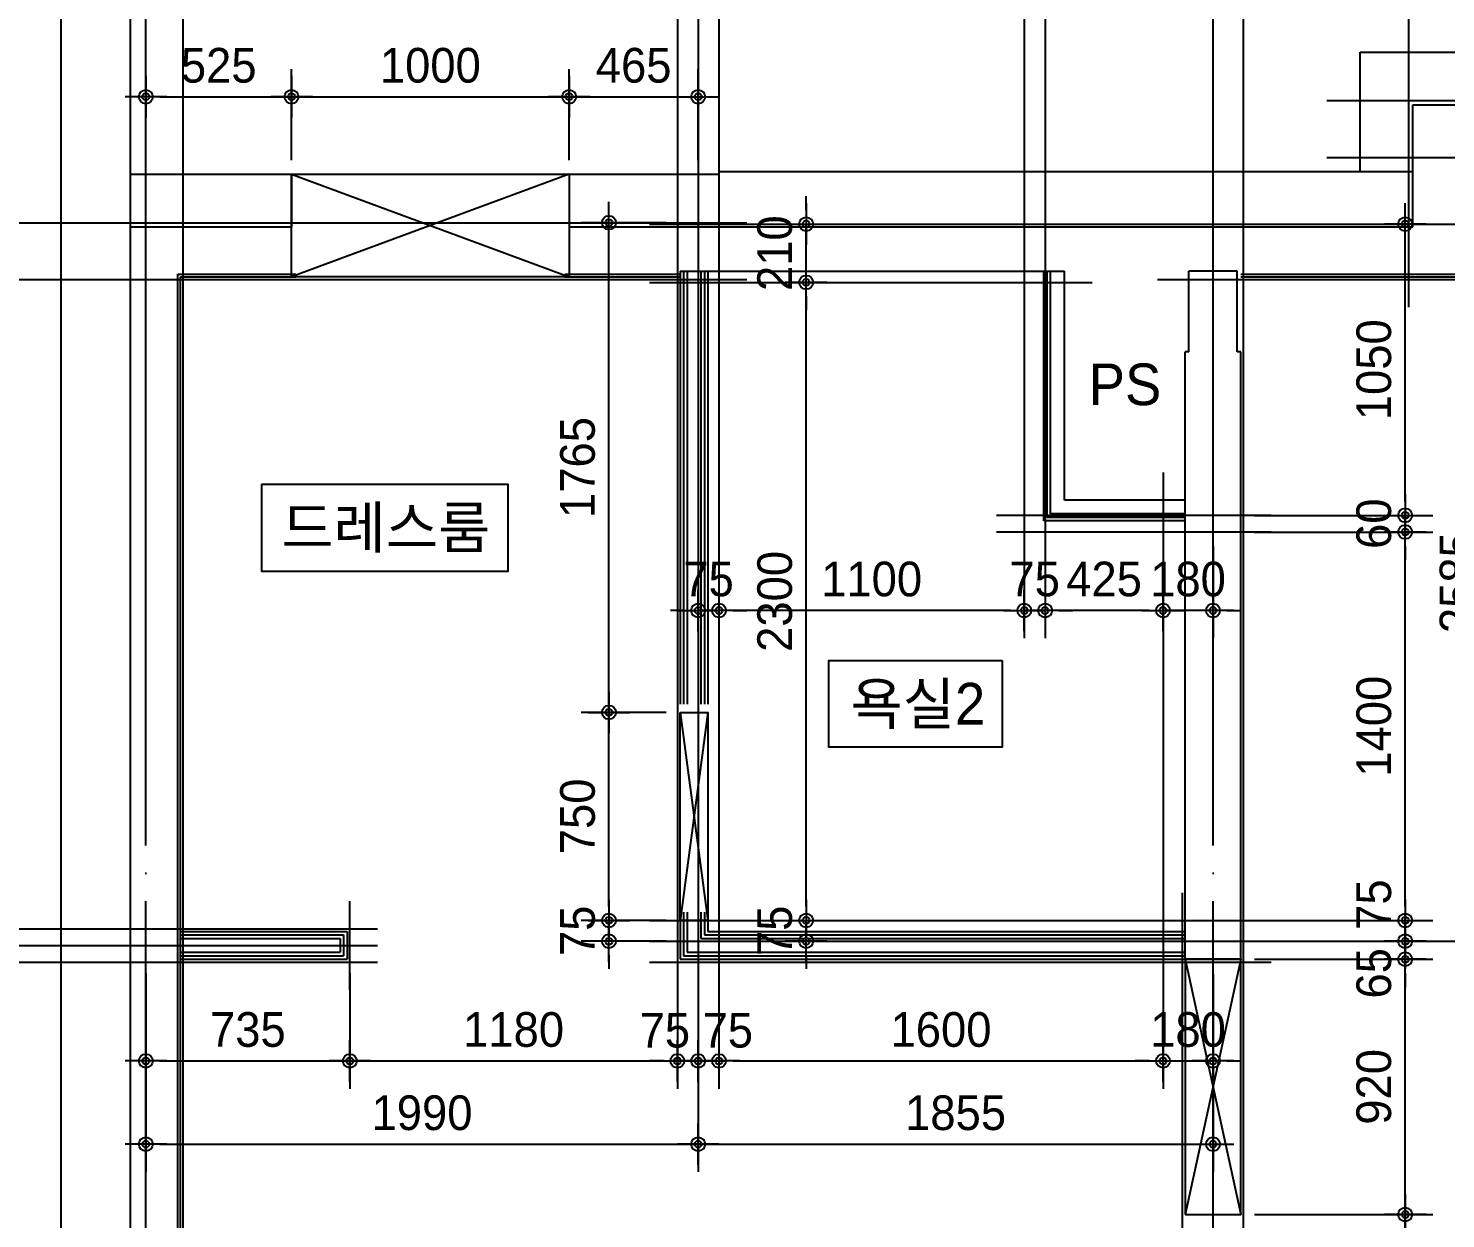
# Model space of a CAD drawing. Header units: millimetres. Extents: x 0 to 92204, y -190080 to 23760.
# Drawn here: x 4110 to 9217, y -176458 to -172168 of the extents above; entities that cross this region are included whole.
import ezdxf
from ezdxf.enums import TextEntityAlignment as Align

# ---------------------------------------------------------------- set-up
doc = ezdxf.new("R2010")
doc.units = ezdxf.units.MM
doc.header["$LTSCALE"] = 100
doc.linetypes.add('AUDIT_D_220706163347-0', pattern=[0])
doc.linetypes.add('CEN', pattern=[62, 60, -1, 0, -1])
doc.layers.get('defpoints').update_dxf_attribs({"color": 139})
for name, color, linetype in [('AA-XXXX-DIMS', 7, 'Continuous'), ('CEN_CON', 1, 'CEN'), ('CEN_WALL', 12, 'CEN'), ('CONC', 2, 'Continuous'), ('DIM', 7, 'AUDIT_D_220706163347-0'), ('MC', 135, 'Continuous'), ('ROM', 7, 'AUDIT_D_220706163347-0'), ('WAL', 3, 'Continuous'), ('WAL_DRY', 7, 'Continuous'), ('실명', 3, 'AUDIT_D_220706163347-0'), ('실명박스', 7, 'AUDIT_D_220706163347-0'), ('창호-open', 4, 'Continuous')]:
    doc.layers.add(name, color=color, linetype=linetype)
doc.styles.add('HAUD01', font='Dotum.ttf')
doc.styles.add('돋움', font='Dotum.ttf')
doc.dimstyles.new('내부100', dxfattribs={"dimscale": 50, "dimtxt": 2.5, "dimasz": 1, "dimexe": 2, "dimexo": 1, "dimgap": 1, "dimtad": 1, "dimdec": 0, "dimzin": 0, "dimdsep": 46, "dimtxsty": '돋움', "dimblk1": 'DIMDOT', "dimblk2": 'DIMDOT', "dimsah": 1, "dimcen": 0.09, "dimdle": 2, "dimclrd": 7, "dimclre": 7, "dimclrt": 3, "dimadec": 0, "dimazin": 0, "dimtfac": 1, "dimtdec": 0, "dimtix": 1, "dimtmove": 2, "dimatfit": 3, "dimldrblk": 'DIMDOT', "dimfxl": 1, "dimtolj": 1, "dimtzin": 0, "dimarcsym": 0})

# ---------------------------------------------------------------- blocks, each defined once
blk = doc.blocks.new('U-131B(기본)', base_point=(-85340.5, -187585.7))
at = {"layer": 'CEN_CON'}
for p, q in [((-85340.5, -187885.7), (-85340.5, -176950.7)), ((-81495.5, -187885.7), (-81495.5, -176950.7)), ((-83525.5, -179445.7), (-80485.5, -179445.7))]:
    blk.add_line(p, q, dxfattribs=at)
at = {"layer": 'CEN_WALL'}
for p, q in [((-83350.5, -176950.7), (-83350.5, -182205.7)), ((-82100.5, -176950.7), (-82100.5, -180655.7)), ((-80790.5, -179745.7), (-80790.5, -176950.7)), ((-81085.5, -179000.7), (-76685.5, -179000.7)), ((-85945.5, -179440.7), (-83175.5, -179440.7)), ((-81285.5, -180495.7), (-82275.5, -180495.7)), ((-85945.5, -182045.7), (-84505.5, -182045.7)), ((-83525.5, -182030.7), (-81285.5, -182030.7))]:
    blk.add_line(p, q, dxfattribs=at)
at = {"layer": 'CONC'}
for p, q in [((-85645.5, -187585.7), (-85645.5, -177840.7)), ((-85395.5, -185895.7), (-85395.5, -178040.7)), ((-83275.5, -179255.7), (-80775.5, -179255.7)), ((-83275.5, -179255.7), (-83275.5, -179455.7)), ((-80775.5, -179455.7), (-80775.5, -179255.7)), ((-83275.5, -179455.7), (-80775.5, -179455.7)), ((-81582.5, -179905.7), (-81582.5, -179615.7)), ((-81408.5, -179615.7), (-81582.5, -179615.7)), ((-81408.5, -179905.7), (-81408.5, -179615.7)), ((-81595.5, -182095.7), (-81595.5, -179905.7)), ((-81582.5, -179905.7), (-81595.5, -179905.7)), ((-81395.5, -179905.7), (-81408.5, -179905.7)), ((-81395.5, -182095.7), (-81395.5, -179905.7)), ((-81595.5, -182095.7), (-81395.5, -182095.7))]:
    blk.add_line(p, q, dxfattribs=at)
at = {"layer": 'MC'}
for p, q in [((-85205.5, -187885.7), (-85205.5, -176950.7)), ((-83425.5, -176950.7), (-83425.5, -182205.7)), ((-83275.5, -176950.7), (-83275.5, -182205.7)), ((-82175.5, -176950.7), (-82175.5, -180655.7)), ((-81385.5, -187885.7), (-81385.5, -176950.7)), ((-81085.5, -179205.7), (-76685.5, -179205.7)), ((-85945.5, -179645.7), (-83175.5, -179645.7)), ((-81695.5, -179645.7), (-80485.5, -179645.7)), ((-83525.5, -179655.7), (-81930.5, -179655.7)), ((-81675.5, -180340.7), (-81675.5, -182205.7)), ((-81285.5, -180555.7), (-82275.5, -180555.7)), ((-84605.5, -182205.7), (-84605.5, -181885.7)), ((-81605.5, -187885.7), (-81605.5, -181855.7)), ((-85945.5, -181985.7), (-84505.5, -181985.7)), ((-83525.5, -181955.7), (-81285.5, -181955.7)), ((-85945.5, -182105.7), (-84505.5, -182105.7)), ((-83525.5, -182105.7), (-81285.5, -182105.7))]:
    blk.add_line(p, q, dxfattribs=at)
at = {"layer": 'WAL'}
for p, q in [((-80965.5, -178825.7), (-79385.5, -178825.7)), ((-80965.5, -179255.7), (-80965.5, -178825.7)), ((-80775.5, -179015.7), (-79385.5, -179015.7)), ((-80775.5, -179455.7), (-80775.5, -179015.7)), ((-85395.5, -179265.7), (-84815.5, -179265.7)), ((-84815.5, -179265.7), (-84815.5, -179455.7)), ((-83815.5, -179265.7), (-83275.5, -179265.7)), ((-83815.5, -179265.7), (-83815.5, -179455.7)), ((-85395.5, -179455.7), (-84815.5, -179455.7)), ((-83815.5, -179455.7), (-83275.5, -179455.7))]:
    blk.add_line(p, q, dxfattribs=at)
at = {"layer": 'WAL_DRY'}
for p, q in [((-85225.5, -185725.7), (-85225.5, -179625.7)), ((-85225.5, -179625.7), (-84800.5, -179625.7)), ((-85215.5, -185715.7), (-85215.5, -179635.7)), ((-85215.5, -179635.7), (-84800.5, -179635.7)), ((-83830.5, -179625.7), (-83415.5, -179625.7)), ((-83830.5, -179635.7), (-83415.5, -179635.7)), ((-83415.5, -179615.7), (-83415.5, -181175.7)), ((-83415.5, -179615.7), (-82105.5, -179615.7)), ((-83403, -179615.7), (-83403, -181175.7)), ((-83390.5, -179615.7), (-83390.5, -181175.7)), ((-83340.5, -179615.7), (-83340.5, -181175.7)), ((-83328, -179615.7), (-83328, -181175.7)), ((-83315.5, -179615.7), (-83315.5, -181175.7)), ((-82105.5, -180515.7), (-82105.5, -179615.7)), ((-82105.5, -179615.7), (-82030.5, -179615.7)), ((-82093, -180503.2), (-82093, -179615.7)), ((-82080.5, -180490.7), (-82080.5, -179615.7)), ((-82030.5, -180440.7), (-82030.5, -179615.7)), ((-81395.5, -179625.7), (-80605.5, -179625.7)), ((-81395.5, -179635.7), (-80595.5, -179635.7)), ((-81595.5, -180440.7), (-82030.5, -180440.7)), ((-81595.5, -180515.7), (-82105.5, -180515.7)), ((-81595.5, -180503.2), (-82093, -180503.2)), ((-81595.5, -180490.7), (-82080.5, -180490.7)), ((-83415.5, -181925.7), (-83415.5, -182095.7)), ((-83403, -181925.7), (-83403, -182083.2)), ((-83390.5, -181925.7), (-83390.5, -182070.7)), ((-83340.5, -181925.7), (-83340.5, -182020.7)), ((-83328, -181925.7), (-83328, -182008.2)), ((-83315.5, -181925.7), (-83315.5, -181995.7)), ((-85215.5, -181995.7), (-84615.5, -181995.7)), ((-84615.5, -181995.7), (-84615.5, -182095.7)), ((-83315.5, -181995.7), (-81595.5, -181995.7)), ((-85215.5, -182008.2), (-84628, -182008.2)), ((-85215.5, -182020.7), (-84640.5, -182020.7)), ((-84640.5, -182020.7), (-84640.5, -182070.7)), ((-84628, -182008.2), (-84628, -182083.2)), ((-83340.5, -182020.7), (-81595.5, -182020.7)), ((-83328, -182008.2), (-81595.5, -182008.2)), ((-85215.5, -182070.7), (-84640.5, -182070.7)), ((-85215.5, -182083.2), (-84628, -182083.2)), ((-85215.5, -182095.7), (-84615.5, -182095.7)), ((-83415.5, -182095.7), (-81595.5, -182095.7)), ((-83403, -182083.2), (-81595.5, -182083.2)), ((-83390.5, -182070.7), (-81595.5, -182070.7))]:
    blk.add_line(p, q, dxfattribs=at)
blk = doc.blocks.new('DIMDOT')
at = {"layer": 'AA-XXXX-DIMS'}
for p, q in [((0, -1.5), (0, 1.5)), ((-1.5, 0), (1.5, 0))]:
    blk.add_line(p, q, dxfattribs=at)
for radius in [0.5, 0.25]:
    blk.add_circle((0, 0), radius, dxfattribs=at)
blk = doc.blocks.new('*D1408')
at = {"layer": 'defpoints', "color": 0, "transparency": 16777216}
for p in [(8478.8, -176443.2), (9071.4, -176443.2), (8478.8, -179513.2)]:
    blk.add_point(p, dxfattribs=at)
at = {"layer": 'DIM', "color": 7, "lineweight": -2, "transparency": 16777216}
for p, q in [((8528.8, -176443.2), (9171.4, -176443.2)), ((9071.4, -179463.2), (9071.4, -176493.2)), ((8528.8, -179513.2), (9171.4, -179513.2))]:
    blk.add_line(p, q, dxfattribs=at)
at = {"layer": 'DIM', "color": 7, "lineweight": -2, "transparency": 16777216, "xscale": 50, "yscale": 50, "zscale": 50}
for p, rotation in [((9071.4, -176443.2), 90), ((9071.4, -179513.2), 270)]:
    blk.add_blockref('DIMDOT', p, dxfattribs=dict(at, rotation=rotation))
at = {"layer": 'DIM', "color": 3, "transparency": 16777216, "insert": (8958.8, -177978.2), "char_height": 125, "attachment_point": 5, "rotation": 90, "style": '돋움'}
blk.add_mtext('\\A1;3070', dxfattribs=at)
blk = doc.blocks.new('*D1409')
at = {"layer": 'defpoints', "color": 0, "transparency": 16777216}
for p in [(8478.8, -175523.2), (9071.4, -175523.2), (8478.8, -176443.2)]:
    blk.add_point(p, dxfattribs=at)
at = {"layer": 'DIM', "color": 7, "lineweight": -2, "transparency": 16777216}
for p, q in [((8528.8, -175523.2), (9171.4, -175523.2)), ((9071.4, -176393.2), (9071.4, -175573.2)), ((8528.8, -176443.2), (9171.4, -176443.2))]:
    blk.add_line(p, q, dxfattribs=at)
at = {"layer": 'DIM', "color": 7, "lineweight": -2, "transparency": 16777216, "xscale": 50, "yscale": 50, "zscale": 50}
for p, rotation in [((9071.4, -175523.2), 90), ((9071.4, -176443.2), 270)]:
    blk.add_blockref('DIMDOT', p, dxfattribs=dict(at, rotation=rotation))
at = {"layer": 'DIM', "color": 3, "transparency": 16777216, "insert": (8958.8, -175983.2), "char_height": 125, "attachment_point": 5, "rotation": 90, "style": '돋움'}
blk.add_mtext('\\A1;920', dxfattribs=at)
blk = doc.blocks.new('*D1410')
at = {"layer": 'defpoints', "color": 0, "transparency": 16777216}
for p in [(8478.8, -175458.2), (9071.4, -175458.2), (8478.8, -175523.2)]:
    blk.add_point(p, dxfattribs=at)
at = {"layer": 'DIM', "color": 7, "lineweight": -2, "transparency": 16777216}
for p, q in [((9071.4, -175408.2), (9071.4, -175358.2)), ((8528.8, -175458.2), (9171.4, -175458.2)), ((9071.4, -175523.2), (9071.4, -175458.2)), ((8528.8, -175523.2), (9171.4, -175523.2)), ((9071.4, -175573.2), (9071.4, -175623.2))]:
    blk.add_line(p, q, dxfattribs=at)
at = {"layer": 'DIM', "color": 7, "lineweight": -2, "transparency": 16777216, "xscale": 50, "yscale": 50, "zscale": 50}
for p, rotation in [((9071.4, -175458.2), 270), ((9071.4, -175523.2), 90)]:
    blk.add_blockref('DIMDOT', p, dxfattribs=dict(at, rotation=rotation))
at = {"layer": 'DIM', "color": 3, "transparency": 16777216, "insert": (8958.8, -175573.8), "char_height": 125, "attachment_point": 5, "rotation": 90, "style": '돋움'}
blk.add_mtext('\\A1;65', dxfattribs=at)
blk = doc.blocks.new('*D1411')
at = {"layer": 'defpoints', "color": 0, "transparency": 16777216}
for p in [(8478.8, -175383.2), (9071.4, -175383.2), (8478.8, -175458.2)]:
    blk.add_point(p, dxfattribs=at)
at = {"layer": 'DIM', "color": 7, "lineweight": -2, "transparency": 16777216}
for p, q in [((9071.4, -175333.2), (9071.4, -175283.2)), ((8528.8, -175383.2), (9171.4, -175383.2)), ((9071.4, -175458.2), (9071.4, -175383.2)), ((8528.8, -175458.2), (9171.4, -175458.2)), ((9071.4, -175508.2), (9071.4, -175558.2))]:
    blk.add_line(p, q, dxfattribs=at)
at = {"layer": 'DIM', "color": 7, "lineweight": -2, "transparency": 16777216, "xscale": 50, "yscale": 50, "zscale": 50}
for p, rotation in [((9071.4, -175383.2), 270), ((9071.4, -175458.2), 90)]:
    blk.add_blockref('DIMDOT', p, dxfattribs=dict(at, rotation=rotation))
at = {"layer": 'DIM', "color": 3, "transparency": 16777216, "insert": (8958.8, -175326.2), "char_height": 125, "attachment_point": 5, "rotation": 90, "style": '돋움'}
blk.add_mtext('\\A1;75', dxfattribs=at)
blk = doc.blocks.new('*D1412')
at = {"layer": 'defpoints', "color": 0, "transparency": 16777216}
for p in [(8478.8, -173983.2), (9071.4, -173983.2), (8478.8, -175383.2)]:
    blk.add_point(p, dxfattribs=at)
at = {"layer": 'DIM', "color": 7, "lineweight": -2, "transparency": 16777216}
for p, q in [((8528.8, -173983.2), (9171.4, -173983.2)), ((9071.4, -175333.2), (9071.4, -174033.2)), ((8528.8, -175383.2), (9171.4, -175383.2))]:
    blk.add_line(p, q, dxfattribs=at)
at = {"layer": 'DIM', "color": 7, "lineweight": -2, "transparency": 16777216, "xscale": 50, "yscale": 50, "zscale": 50}
for p, rotation in [((9071.4, -173983.2), 90), ((9071.4, -175383.2), 270)]:
    blk.add_blockref('DIMDOT', p, dxfattribs=dict(at, rotation=rotation))
at = {"layer": 'DIM', "color": 3, "transparency": 16777216, "insert": (8958.8, -174683.2), "char_height": 125, "attachment_point": 5, "rotation": 90, "style": '돋움'}
blk.add_mtext('\\A1;1400', dxfattribs=at)
blk = doc.blocks.new('*D1413')
at = {"layer": 'defpoints', "color": 0, "transparency": 16777216}
for p in [(8478.8, -173923.2), (9071.4, -173923.2), (8478.8, -173983.2)]:
    blk.add_point(p, dxfattribs=at)
at = {"layer": 'DIM', "color": 7, "lineweight": -2, "transparency": 16777216}
for p, q in [((9071.4, -173873.2), (9071.4, -173823.2)), ((8528.8, -173923.2), (9171.4, -173923.2)), ((9071.4, -173983.2), (9071.4, -173923.2)), ((8528.8, -173983.2), (9171.4, -173983.2)), ((9071.4, -174033.2), (9071.4, -174083.2))]:
    blk.add_line(p, q, dxfattribs=at)
at = {"layer": 'DIM', "color": 7, "lineweight": -2, "transparency": 16777216, "xscale": 50, "yscale": 50, "zscale": 50}
for p, rotation in [((9071.4, -173923.2), 270), ((9071.4, -173983.2), 90)]:
    blk.add_blockref('DIMDOT', p, dxfattribs=dict(at, rotation=rotation))
at = {"layer": 'DIM', "color": 3, "transparency": 16777216, "insert": (8958.8, -173953.2), "char_height": 125, "attachment_point": 5, "rotation": 90, "style": '돋움'}
blk.add_mtext('\\A1;60', dxfattribs=at)
blk = doc.blocks.new('*D1414')
at = {"layer": 'defpoints', "color": 0, "transparency": 16777216}
for p in [(8478.8, -172873.2), (9071.4, -172873.2), (8478.8, -173923.2)]:
    blk.add_point(p, dxfattribs=at)
at = {"layer": 'DIM', "color": 7, "lineweight": -2, "transparency": 16777216}
for p, q in [((8528.8, -172873.2), (9171.4, -172873.2)), ((9071.4, -173873.2), (9071.4, -172923.2)), ((8528.8, -173923.2), (9171.4, -173923.2))]:
    blk.add_line(p, q, dxfattribs=at)
at = {"layer": 'DIM', "color": 7, "lineweight": -2, "transparency": 16777216, "xscale": 50, "yscale": 50, "zscale": 50}
for p, rotation in [((9071.4, -172873.2), 90), ((9071.4, -173923.2), 270)]:
    blk.add_blockref('DIMDOT', p, dxfattribs=dict(at, rotation=rotation))
at = {"layer": 'DIM', "color": 3, "transparency": 16777216, "insert": (8958.8, -173398.2), "char_height": 125, "attachment_point": 5, "rotation": 90, "style": '돋움'}
blk.add_mtext('\\A1;1050', dxfattribs=at)
blk = doc.blocks.new('*D1415')
at = {"layer": 'defpoints', "color": 0, "transparency": 16777216}
for p in [(8478.8, -172873.2), (9371.4, -172873.2), (8478.8, -175458.2)]:
    blk.add_point(p, dxfattribs=at)
at = {"layer": 'DIM', "color": 7, "lineweight": -2, "transparency": 16777216}
for p, q in [((8528.8, -172873.2), (9471.4, -172873.2)), ((9371.4, -175408.2), (9371.4, -172923.2)), ((8528.8, -175458.2), (9471.4, -175458.2))]:
    blk.add_line(p, q, dxfattribs=at)
at = {"layer": 'DIM', "color": 7, "lineweight": -2, "transparency": 16777216, "xscale": 50, "yscale": 50, "zscale": 50}
for p, rotation in [((9371.4, -172873.2), 90), ((9371.4, -175458.2), 270)]:
    blk.add_blockref('DIMDOT', p, dxfattribs=dict(at, rotation=rotation))
at = {"layer": 'DIM', "color": 3, "transparency": 16777216, "insert": (9258.8, -174165.7), "char_height": 125, "attachment_point": 5, "rotation": 90, "style": '돋움'}
blk.add_mtext('\\A1;2585', dxfattribs=at)
blk = doc.blocks.new('*D1416')
at = {"layer": 'defpoints', "color": 0, "transparency": 16777216}
for p in [(8478.8, -175458.2), (9371.4, -175458.2), (8478.8, -179513.2)]:
    blk.add_point(p, dxfattribs=at)
at = {"layer": 'DIM', "color": 7, "lineweight": -2, "transparency": 16777216}
for p, q in [((8528.8, -175458.2), (9471.4, -175458.2)), ((9371.4, -179463.2), (9371.4, -175508.2)), ((8528.8, -179513.2), (9471.4, -179513.2))]:
    blk.add_line(p, q, dxfattribs=at)
at = {"layer": 'DIM', "color": 7, "lineweight": -2, "transparency": 16777216, "xscale": 50, "yscale": 50, "zscale": 50}
for p, rotation in [((9371.4, -175458.2), 90), ((9371.4, -179513.2), 270)]:
    blk.add_blockref('DIMDOT', p, dxfattribs=dict(at, rotation=rotation))
at = {"layer": 'DIM', "color": 3, "transparency": 16777216, "insert": (9258.8, -177485.7), "char_height": 125, "attachment_point": 5, "rotation": 90, "style": '돋움'}
blk.add_mtext('\\A1;4055', dxfattribs=at)
blk = doc.blocks.new('*D1417')
at = {"layer": 'defpoints', "color": 0, "transparency": 16777216}
for p in [(4533.8, -175523.2), (5268.8, -175523.2), (5268.8, -175889.7)]:
    blk.add_point(p, dxfattribs=at)
at = {"layer": 'DIM', "color": 7, "lineweight": -2, "transparency": 16777216}
for p, q in [((4533.8, -175573.2), (4533.8, -175989.7)), ((5268.8, -175573.2), (5268.8, -175989.7)), ((4583.8, -175889.7), (5218.8, -175889.7))]:
    blk.add_line(p, q, dxfattribs=at)
at = {"layer": 'DIM', "color": 7, "lineweight": -2, "transparency": 16777216, "xscale": 50, "yscale": 50, "zscale": 50, "rotation": 180}
blk.add_blockref('DIMDOT', (4533.8, -175889.7), dxfattribs=at)
at = {"layer": 'DIM', "color": 7, "lineweight": -2, "transparency": 16777216, "xscale": 50, "yscale": 50, "zscale": 50}
blk.add_blockref('DIMDOT', (5268.8, -175889.7), dxfattribs=at)
at = {"layer": 'DIM', "color": 3, "transparency": 16777216, "insert": (4901.3, -175777.2), "char_height": 125, "attachment_point": 5, "style": '돋움'}
blk.add_mtext('\\A1;735', dxfattribs=at)
blk = doc.blocks.new('*D1418')
at = {"layer": 'defpoints', "color": 0, "transparency": 16777216}
for p in [(5268.8, -175523.2), (6448.8, -175533.2), (6448.8, -175889.7)]:
    blk.add_point(p, dxfattribs=at)
at = {"layer": 'DIM', "color": 7, "lineweight": -2, "transparency": 16777216}
for p, q in [((5268.8, -175573.2), (5268.8, -175989.7)), ((6448.8, -175583.2), (6448.8, -175989.7)), ((5318.8, -175889.7), (6398.8, -175889.7))]:
    blk.add_line(p, q, dxfattribs=at)
at = {"layer": 'DIM', "color": 7, "lineweight": -2, "transparency": 16777216, "xscale": 50, "yscale": 50, "zscale": 50, "rotation": 180}
blk.add_blockref('DIMDOT', (5268.8, -175889.7), dxfattribs=at)
at = {"layer": 'DIM', "color": 7, "lineweight": -2, "transparency": 16777216, "xscale": 50, "yscale": 50, "zscale": 50}
blk.add_blockref('DIMDOT', (6448.8, -175889.7), dxfattribs=at)
at = {"layer": 'DIM', "color": 3, "transparency": 16777216, "insert": (5858.8, -175777.2), "char_height": 125, "attachment_point": 5, "style": '돋움'}
blk.add_mtext('\\A1;1180', dxfattribs=at)
blk = doc.blocks.new('*D1419')
at = {"layer": 'defpoints', "color": 0, "transparency": 16777216}
for p in [(6448.8, -175533.2), (6523.8, -175533.2), (6523.8, -175889.7)]:
    blk.add_point(p, dxfattribs=at)
at = {"layer": 'DIM', "color": 7, "lineweight": -2, "transparency": 16777216}
for p, q in [((6448.8, -175583.2), (6448.8, -175989.7)), ((6523.8, -175583.2), (6523.8, -175989.7)), ((6398.8, -175889.7), (6348.8, -175889.7)), ((6448.8, -175889.7), (6523.8, -175889.7)), ((6573.8, -175889.7), (6623.8, -175889.7))]:
    blk.add_line(p, q, dxfattribs=at)
at = {"layer": 'DIM', "color": 7, "lineweight": -2, "transparency": 16777216, "xscale": 50, "yscale": 50, "zscale": 50}
blk.add_blockref('DIMDOT', (6448.8, -175889.7), dxfattribs=at)
at = {"layer": 'DIM', "color": 7, "lineweight": -2, "transparency": 16777216, "xscale": 50, "yscale": 50, "zscale": 50, "rotation": 180}
blk.add_blockref('DIMDOT', (6523.8, -175889.7), dxfattribs=at)
at = {"layer": 'DIM', "color": 3, "transparency": 16777216, "insert": (6403.8, -175779.8), "char_height": 125, "attachment_point": 5, "style": '돋움'}
blk.add_mtext('\\A1;75', dxfattribs=at)
blk = doc.blocks.new('*D1420')
at = {"layer": 'defpoints', "color": 0, "transparency": 16777216}
for p in [(6523.8, -175533.2), (6598.8, -175533.2), (6598.8, -175889.7)]:
    blk.add_point(p, dxfattribs=at)
at = {"layer": 'DIM', "color": 7, "lineweight": -2, "transparency": 16777216}
for p, q in [((6523.8, -175583.2), (6523.8, -175989.7)), ((6598.8, -175583.2), (6598.8, -175989.7)), ((6473.8, -175889.7), (6423.8, -175889.7)), ((6523.8, -175889.7), (6598.8, -175889.7)), ((6648.8, -175889.7), (6698.8, -175889.7))]:
    blk.add_line(p, q, dxfattribs=at)
at = {"layer": 'DIM', "color": 7, "lineweight": -2, "transparency": 16777216, "xscale": 50, "yscale": 50, "zscale": 50}
blk.add_blockref('DIMDOT', (6523.8, -175889.7), dxfattribs=at)
at = {"layer": 'DIM', "color": 7, "lineweight": -2, "transparency": 16777216, "xscale": 50, "yscale": 50, "zscale": 50, "rotation": 180}
blk.add_blockref('DIMDOT', (6598.8, -175889.7), dxfattribs=at)
at = {"layer": 'DIM', "color": 3, "transparency": 16777216, "insert": (6630.6, -175779.8), "char_height": 125, "attachment_point": 5, "style": '돋움'}
blk.add_mtext('\\A1;75', dxfattribs=at)
blk = doc.blocks.new('*D1421')
at = {"layer": 'defpoints', "color": 0, "transparency": 16777216}
for p in [(8198.8, -175533.2), (8378.8, -175533.2), (8378.8, -175889.7)]:
    blk.add_point(p, dxfattribs=at)
at = {"layer": 'DIM', "color": 7, "lineweight": -2, "transparency": 16777216}
for p, q in [((8198.8, -175583.2), (8198.8, -175989.7)), ((8378.8, -175583.2), (8378.8, -175989.7)), ((8148.8, -175889.7), (8098.8, -175889.7)), ((8198.8, -175889.7), (8378.8, -175889.7)), ((8428.8, -175889.7), (8478.8, -175889.7))]:
    blk.add_line(p, q, dxfattribs=at)
at = {"layer": 'DIM', "color": 7, "lineweight": -2, "transparency": 16777216, "xscale": 50, "yscale": 50, "zscale": 50}
blk.add_blockref('DIMDOT', (8198.8, -175889.7), dxfattribs=at)
at = {"layer": 'DIM', "color": 7, "lineweight": -2, "transparency": 16777216, "xscale": 50, "yscale": 50, "zscale": 50, "rotation": 180}
blk.add_blockref('DIMDOT', (8378.8, -175889.7), dxfattribs=at)
at = {"layer": 'DIM', "color": 3, "transparency": 16777216, "insert": (8288.8, -175777.2), "char_height": 125, "attachment_point": 5, "style": '돋움'}
blk.add_mtext('\\A1;180', dxfattribs=at)
blk = doc.blocks.new('*D1422')
at = {"layer": 'defpoints', "color": 0, "transparency": 16777216}
for p in [(4533.8, -175523.2), (6523.8, -175528.4), (6523.8, -176189.7)]:
    blk.add_point(p, dxfattribs=at)
at = {"layer": 'DIM', "color": 7, "lineweight": -2, "transparency": 16777216}
for p, q in [((4533.8, -175573.2), (4533.8, -176289.7)), ((6523.8, -175578.4), (6523.8, -176289.7)), ((4583.8, -176189.7), (6473.8, -176189.7))]:
    blk.add_line(p, q, dxfattribs=at)
at = {"layer": 'DIM', "color": 7, "lineweight": -2, "transparency": 16777216, "xscale": 50, "yscale": 50, "zscale": 50, "rotation": 180}
blk.add_blockref('DIMDOT', (4533.8, -176189.7), dxfattribs=at)
at = {"layer": 'DIM', "color": 7, "lineweight": -2, "transparency": 16777216, "xscale": 50, "yscale": 50, "zscale": 50}
blk.add_blockref('DIMDOT', (6523.8, -176189.7), dxfattribs=at)
at = {"layer": 'DIM', "color": 3, "transparency": 16777216, "insert": (5528.8, -176077.2), "char_height": 125, "attachment_point": 5, "style": '돋움'}
blk.add_mtext('\\A1;1990', dxfattribs=at)
blk = doc.blocks.new('*D1423')
at = {"layer": 'defpoints', "color": 0, "transparency": 16777216}
for p in [(6598.8, -175533.2), (8198.8, -175533.2), (8198.8, -175889.7)]:
    blk.add_point(p, dxfattribs=at)
at = {"layer": 'DIM', "color": 7, "lineweight": -2, "transparency": 16777216}
for p, q in [((6598.8, -175583.2), (6598.8, -175989.7)), ((8198.8, -175583.2), (8198.8, -175989.7)), ((6648.8, -175889.7), (8148.8, -175889.7))]:
    blk.add_line(p, q, dxfattribs=at)
at = {"layer": 'DIM', "color": 7, "lineweight": -2, "transparency": 16777216, "xscale": 50, "yscale": 50, "zscale": 50, "rotation": 180}
blk.add_blockref('DIMDOT', (6598.8, -175889.7), dxfattribs=at)
at = {"layer": 'DIM', "color": 7, "lineweight": -2, "transparency": 16777216, "xscale": 50, "yscale": 50, "zscale": 50}
blk.add_blockref('DIMDOT', (8198.8, -175889.7), dxfattribs=at)
at = {"layer": 'DIM', "color": 3, "transparency": 16777216, "insert": (7398.8, -175777.2), "char_height": 125, "attachment_point": 5, "style": '돋움'}
blk.add_mtext('\\A1;1600', dxfattribs=at)
blk = doc.blocks.new('*D1424')
at = {"layer": 'defpoints', "color": 0, "transparency": 16777216}
for p in [(6523.8, -175523.2), (8378.8, -175528.1), (8378.8, -176189.7)]:
    blk.add_point(p, dxfattribs=at)
at = {"layer": 'DIM', "color": 7, "lineweight": -2, "transparency": 16777216}
for p, q in [((6523.8, -175573.2), (6523.8, -176289.7)), ((8378.8, -175578.1), (8378.8, -176289.7)), ((6573.8, -176189.7), (8328.8, -176189.7))]:
    blk.add_line(p, q, dxfattribs=at)
at = {"layer": 'DIM', "color": 7, "lineweight": -2, "transparency": 16777216, "xscale": 50, "yscale": 50, "zscale": 50, "rotation": 180}
blk.add_blockref('DIMDOT', (6523.8, -176189.7), dxfattribs=at)
at = {"layer": 'DIM', "color": 7, "lineweight": -2, "transparency": 16777216, "xscale": 50, "yscale": 50, "zscale": 50}
blk.add_blockref('DIMDOT', (8378.8, -176189.7), dxfattribs=at)
at = {"layer": 'DIM', "color": 3, "transparency": 16777216, "insert": (7451.3, -176077.2), "char_height": 125, "attachment_point": 5, "style": '돋움'}
blk.add_mtext('\\A1;1855', dxfattribs=at)
blk = doc.blocks.new('*D1425')
at = {"layer": 'defpoints', "color": 0, "transparency": 16777216}
for p in [(6202.4, -175383.2), (6458.8, -175383.2), (6458.8, -175458.2)]:
    blk.add_point(p, dxfattribs=at)
at = {"layer": 'DIM', "color": 7, "lineweight": -2, "transparency": 16777216}
for p, q in [((6202.4, -175333.2), (6202.4, -175283.2)), ((6408.8, -175383.2), (6102.4, -175383.2)), ((6202.4, -175458.2), (6202.4, -175383.2)), ((6408.8, -175458.2), (6102.4, -175458.2)), ((6202.4, -175508.2), (6202.4, -175558.2))]:
    blk.add_line(p, q, dxfattribs=at)
at = {"layer": 'DIM', "color": 7, "lineweight": -2, "transparency": 16777216, "xscale": 50, "yscale": 50, "zscale": 50}
for p, rotation in [((6202.4, -175383.2), 270), ((6202.4, -175458.2), 90)]:
    blk.add_blockref('DIMDOT', p, dxfattribs=dict(at, rotation=rotation))
at = {"layer": 'DIM', "color": 3, "transparency": 16777216, "insert": (6089.8, -175420.7), "char_height": 125, "attachment_point": 5, "rotation": 90, "style": '돋움'}
blk.add_mtext('\\A1;75', dxfattribs=at)
blk = doc.blocks.new('*D1426')
at = {"layer": 'defpoints', "color": 0, "transparency": 16777216}
for p in [(6202.4, -174633.2), (6458.8, -174633.2), (6458.8, -175383.2)]:
    blk.add_point(p, dxfattribs=at)
at = {"layer": 'DIM', "color": 7, "lineweight": -2, "transparency": 16777216}
for p, q in [((6408.8, -174633.2), (6102.4, -174633.2)), ((6202.4, -175333.2), (6202.4, -174683.2)), ((6408.8, -175383.2), (6102.4, -175383.2))]:
    blk.add_line(p, q, dxfattribs=at)
at = {"layer": 'DIM', "color": 7, "lineweight": -2, "transparency": 16777216, "xscale": 50, "yscale": 50, "zscale": 50}
for p, rotation in [((6202.4, -174633.2), 90), ((6202.4, -175383.2), 270)]:
    blk.add_blockref('DIMDOT', p, dxfattribs=dict(at, rotation=rotation))
at = {"layer": 'DIM', "color": 3, "transparency": 16777216, "insert": (6089.8, -175008.2), "char_height": 125, "attachment_point": 5, "rotation": 90, "style": '돋움'}
blk.add_mtext('\\A1;750', dxfattribs=at)
blk = doc.blocks.new('*D1427')
at = {"layer": 'defpoints', "color": 0, "transparency": 16777216}
for p in [(6202.4, -172868.2), (6458.8, -172868.2), (6458.8, -174633.2)]:
    blk.add_point(p, dxfattribs=at)
at = {"layer": 'DIM', "color": 7, "lineweight": -2, "transparency": 16777216}
for p, q in [((6408.8, -172868.2), (6102.4, -172868.2)), ((6202.4, -174583.2), (6202.4, -172918.2)), ((6408.8, -174633.2), (6102.4, -174633.2))]:
    blk.add_line(p, q, dxfattribs=at)
at = {"layer": 'DIM', "color": 7, "lineweight": -2, "transparency": 16777216, "xscale": 50, "yscale": 50, "zscale": 50}
for p, rotation in [((6202.4, -172868.2), 90), ((6202.4, -174633.2), 270)]:
    blk.add_blockref('DIMDOT', p, dxfattribs=dict(at, rotation=rotation))
at = {"layer": 'DIM', "color": 3, "transparency": 16777216, "insert": (6089.8, -173750.7), "char_height": 125, "attachment_point": 5, "rotation": 90, "style": '돋움'}
blk.add_mtext('\\A1;1765', dxfattribs=at)
blk = doc.blocks.new('*D1428')
at = {"layer": 'defpoints', "color": 0, "transparency": 16777216}
for p in [(6715.9, -175383.2), (6912.8, -175383.2), (6715.9, -175458.2)]:
    blk.add_point(p, dxfattribs=at)
at = {"layer": 'DIM', "color": 7, "lineweight": -2, "transparency": 16777216}
for p, q in [((6912.8, -175333.2), (6912.8, -175283.2)), ((6765.9, -175383.2), (7012.8, -175383.2)), ((6912.8, -175458.2), (6912.8, -175383.2)), ((6765.9, -175458.2), (7012.8, -175458.2)), ((6912.8, -175508.2), (6912.8, -175558.2))]:
    blk.add_line(p, q, dxfattribs=at)
at = {"layer": 'DIM', "color": 7, "lineweight": -2, "transparency": 16777216, "xscale": 50, "yscale": 50, "zscale": 50}
for p, rotation in [((6912.8, -175383.2), 270), ((6912.8, -175458.2), 90)]:
    blk.add_blockref('DIMDOT', p, dxfattribs=dict(at, rotation=rotation))
at = {"layer": 'DIM', "color": 3, "transparency": 16777216, "insert": (6800.2, -175420.7), "char_height": 125, "attachment_point": 5, "rotation": 90, "style": '돋움'}
blk.add_mtext('\\A1;75', dxfattribs=at)
blk = doc.blocks.new('*D1429')
at = {"layer": 'defpoints', "color": 0, "transparency": 16777216}
for p in [(6715.9, -173083.2), (6912.8, -173083.2), (6715.9, -175383.2)]:
    blk.add_point(p, dxfattribs=at)
at = {"layer": 'DIM', "color": 7, "lineweight": -2, "transparency": 16777216}
for p, q in [((6765.9, -173083.2), (7012.8, -173083.2)), ((6912.8, -175333.2), (6912.8, -173133.2)), ((6765.9, -175383.2), (7012.8, -175383.2))]:
    blk.add_line(p, q, dxfattribs=at)
at = {"layer": 'DIM', "color": 7, "lineweight": -2, "transparency": 16777216, "xscale": 50, "yscale": 50, "zscale": 50}
for p, rotation in [((6912.8, -173083.2), 90), ((6912.8, -175383.2), 270)]:
    blk.add_blockref('DIMDOT', p, dxfattribs=dict(at, rotation=rotation))
at = {"layer": 'DIM', "color": 3, "transparency": 16777216, "insert": (6800.2, -174233.2), "char_height": 125, "attachment_point": 5, "rotation": 90, "style": '돋움'}
blk.add_mtext('\\A1;2300', dxfattribs=at)
blk = doc.blocks.new('*D1430')
at = {"layer": 'defpoints', "color": 0, "transparency": 16777216}
for p in [(6715.9, -172873.2), (6912.8, -172873.2), (6715.9, -173083.2)]:
    blk.add_point(p, dxfattribs=at)
at = {"layer": 'DIM', "color": 7, "lineweight": -2, "transparency": 16777216}
for p, q in [((6912.8, -172823.2), (6912.8, -172773.2)), ((6765.9, -172873.2), (7012.8, -172873.2)), ((6912.8, -173083.2), (6912.8, -172873.2)), ((6765.9, -173083.2), (7012.8, -173083.2)), ((6912.8, -173133.2), (6912.8, -173183.2))]:
    blk.add_line(p, q, dxfattribs=at)
at = {"layer": 'DIM', "color": 7, "lineweight": -2, "transparency": 16777216, "xscale": 50, "yscale": 50, "zscale": 50}
for p, rotation in [((6912.8, -172873.2), 270), ((6912.8, -173083.2), 90)]:
    blk.add_blockref('DIMDOT', p, dxfattribs=dict(at, rotation=rotation))
at = {"layer": 'DIM', "color": 3, "transparency": 16777216, "insert": (6800.2, -172978.2), "char_height": 125, "attachment_point": 5, "rotation": 90, "style": '돋움'}
blk.add_mtext('\\A1;210', dxfattribs=at)
blk = doc.blocks.new('*D1431')
at = {"layer": 'defpoints', "color": 0, "transparency": 16777216}
for p in [(8198.8, -173983.2), (8378.8, -173983.2), (8198.8, -174266)]:
    blk.add_point(p, dxfattribs=at)
at = {"layer": 'DIM', "color": 7, "lineweight": -2, "transparency": 16777216}
for p, q in [((8198.8, -174033.2), (8198.8, -174366)), ((8378.8, -174033.2), (8378.8, -174366)), ((8148.8, -174266), (8098.8, -174266)), ((8378.8, -174266), (8198.8, -174266)), ((8428.8, -174266), (8478.8, -174266))]:
    blk.add_line(p, q, dxfattribs=at)
at = {"layer": 'DIM', "color": 7, "lineweight": -2, "transparency": 16777216, "xscale": 50, "yscale": 50, "zscale": 50}
blk.add_blockref('DIMDOT', (8198.8, -174266), dxfattribs=at)
at = {"layer": 'DIM', "color": 7, "lineweight": -2, "transparency": 16777216, "xscale": 50, "yscale": 50, "zscale": 50, "rotation": 180}
blk.add_blockref('DIMDOT', (8378.8, -174266), dxfattribs=at)
at = {"layer": 'DIM', "color": 3, "transparency": 16777216, "insert": (8288.8, -174153.4), "char_height": 125, "attachment_point": 5, "style": '돋움'}
blk.add_mtext('\\A1;180', dxfattribs=at)
blk = doc.blocks.new('*D1432')
at = {"layer": 'defpoints', "color": 0, "transparency": 16777216}
for p in [(7773.8, -173983.2), (8198.8, -173983.2), (7773.8, -174266)]:
    blk.add_point(p, dxfattribs=at)
at = {"layer": 'DIM', "color": 7, "lineweight": -2, "transparency": 16777216}
for p, q in [((7773.8, -174033.2), (7773.8, -174366)), ((8198.8, -174033.2), (8198.8, -174366)), ((8148.8, -174266), (7823.8, -174266))]:
    blk.add_line(p, q, dxfattribs=at)
at = {"layer": 'DIM', "color": 7, "lineweight": -2, "transparency": 16777216, "xscale": 50, "yscale": 50, "zscale": 50, "rotation": 180}
blk.add_blockref('DIMDOT', (7773.8, -174266), dxfattribs=at)
at = {"layer": 'DIM', "color": 7, "lineweight": -2, "transparency": 16777216, "xscale": 50, "yscale": 50, "zscale": 50}
blk.add_blockref('DIMDOT', (8198.8, -174266), dxfattribs=at)
at = {"layer": 'DIM', "color": 3, "transparency": 16777216, "insert": (7986.3, -174153.4), "char_height": 125, "attachment_point": 5, "style": '돋움'}
blk.add_mtext('\\A1;425', dxfattribs=at)
blk = doc.blocks.new('*D1433')
at = {"layer": 'defpoints', "color": 0, "transparency": 16777216}
for p in [(7698.8, -173983.2), (7773.8, -173983.2), (7698.8, -174266)]:
    blk.add_point(p, dxfattribs=at)
at = {"layer": 'DIM', "color": 7, "lineweight": -2, "transparency": 16777216}
for p, q in [((7698.8, -174033.2), (7698.8, -174366)), ((7773.8, -174033.2), (7773.8, -174366)), ((7648.8, -174266), (7598.8, -174266)), ((7773.8, -174266), (7698.8, -174266)), ((7823.8, -174266), (7873.8, -174266))]:
    blk.add_line(p, q, dxfattribs=at)
at = {"layer": 'DIM', "color": 7, "lineweight": -2, "transparency": 16777216, "xscale": 50, "yscale": 50, "zscale": 50}
blk.add_blockref('DIMDOT', (7698.8, -174266), dxfattribs=at)
at = {"layer": 'DIM', "color": 7, "lineweight": -2, "transparency": 16777216, "xscale": 50, "yscale": 50, "zscale": 50, "rotation": 180}
blk.add_blockref('DIMDOT', (7773.8, -174266), dxfattribs=at)
at = {"layer": 'DIM', "color": 3, "transparency": 16777216, "insert": (7736.3, -174153.4), "char_height": 125, "attachment_point": 5, "style": '돋움'}
blk.add_mtext('\\A1;75', dxfattribs=at)
blk = doc.blocks.new('*D1434')
at = {"layer": 'defpoints', "color": 0, "transparency": 16777216}
for p in [(6598.8, -173983.2), (7698.8, -173983.2), (6598.8, -174266)]:
    blk.add_point(p, dxfattribs=at)
at = {"layer": 'DIM', "color": 7, "lineweight": -2, "transparency": 16777216}
for p, q in [((6598.8, -174033.2), (6598.8, -174366)), ((7698.8, -174033.2), (7698.8, -174366)), ((7648.8, -174266), (6648.8, -174266))]:
    blk.add_line(p, q, dxfattribs=at)
at = {"layer": 'DIM', "color": 7, "lineweight": -2, "transparency": 16777216, "xscale": 50, "yscale": 50, "zscale": 50, "rotation": 180}
blk.add_blockref('DIMDOT', (6598.8, -174266), dxfattribs=at)
at = {"layer": 'DIM', "color": 7, "lineweight": -2, "transparency": 16777216, "xscale": 50, "yscale": 50, "zscale": 50}
blk.add_blockref('DIMDOT', (7698.8, -174266), dxfattribs=at)
at = {"layer": 'DIM', "color": 3, "transparency": 16777216, "insert": (7148.8, -174153.4), "char_height": 125, "attachment_point": 5, "style": '돋움'}
blk.add_mtext('\\A1;1100', dxfattribs=at)
blk = doc.blocks.new('*D1435')
at = {"layer": 'defpoints', "color": 0, "transparency": 16777216}
for p in [(6523.8, -173983.2), (6598.8, -173983.2), (6523.8, -174266)]:
    blk.add_point(p, dxfattribs=at)
at = {"layer": 'DIM', "color": 7, "lineweight": -2, "transparency": 16777216}
for p, q in [((6523.8, -174033.2), (6523.8, -174366)), ((6598.8, -174033.2), (6598.8, -174366)), ((6473.8, -174266), (6423.8, -174266)), ((6598.8, -174266), (6523.8, -174266)), ((6648.8, -174266), (6698.8, -174266))]:
    blk.add_line(p, q, dxfattribs=at)
at = {"layer": 'DIM', "color": 7, "lineweight": -2, "transparency": 16777216, "xscale": 50, "yscale": 50, "zscale": 50}
blk.add_blockref('DIMDOT', (6523.8, -174266), dxfattribs=at)
at = {"layer": 'DIM', "color": 7, "lineweight": -2, "transparency": 16777216, "xscale": 50, "yscale": 50, "zscale": 50, "rotation": 180}
blk.add_blockref('DIMDOT', (6598.8, -174266), dxfattribs=at)
at = {"layer": 'DIM', "color": 3, "transparency": 16777216, "insert": (6561.3, -174153.4), "char_height": 125, "attachment_point": 5, "style": '돋움'}
blk.add_mtext('\\A1;75', dxfattribs=at)
blk = doc.blocks.new('*D1436')
at = {"layer": 'defpoints', "color": 0, "transparency": 16777216}
for p in [(5058.8, -172414.3), (4533.8, -172693.2), (5058.8, -172693.2)]:
    blk.add_point(p, dxfattribs=at)
at = {"layer": 'DIM', "color": 7, "lineweight": -2, "transparency": 16777216}
for p, q in [((4533.8, -172643.2), (4533.8, -172314.3)), ((5058.8, -172643.2), (5058.8, -172314.3)), ((4583.8, -172414.3), (5008.8, -172414.3))]:
    blk.add_line(p, q, dxfattribs=at)
at = {"layer": 'DIM', "color": 7, "lineweight": -2, "transparency": 16777216, "xscale": 50, "yscale": 50, "zscale": 50, "rotation": 180}
blk.add_blockref('DIMDOT', (4533.8, -172414.3), dxfattribs=at)
at = {"layer": 'DIM', "color": 7, "lineweight": -2, "transparency": 16777216, "xscale": 50, "yscale": 50, "zscale": 50}
blk.add_blockref('DIMDOT', (5058.8, -172414.3), dxfattribs=at)
at = {"layer": 'DIM', "color": 3, "transparency": 16777216, "insert": (4796.3, -172301.7), "char_height": 125, "attachment_point": 5, "style": '돋움'}
blk.add_mtext('\\A1;525', dxfattribs=at)
blk = doc.blocks.new('*D1437')
at = {"layer": 'defpoints', "color": 0, "transparency": 16777216}
for p in [(6058.8, -172414.3), (5058.8, -172693.2), (6058.8, -172693.2)]:
    blk.add_point(p, dxfattribs=at)
at = {"layer": 'DIM', "color": 7, "lineweight": -2, "transparency": 16777216}
for p, q in [((5058.8, -172643.2), (5058.8, -172314.3)), ((6058.8, -172643.2), (6058.8, -172314.3)), ((5108.8, -172414.3), (6008.8, -172414.3))]:
    blk.add_line(p, q, dxfattribs=at)
at = {"layer": 'DIM', "color": 7, "lineweight": -2, "transparency": 16777216, "xscale": 50, "yscale": 50, "zscale": 50, "rotation": 180}
blk.add_blockref('DIMDOT', (5058.8, -172414.3), dxfattribs=at)
at = {"layer": 'DIM', "color": 7, "lineweight": -2, "transparency": 16777216, "xscale": 50, "yscale": 50, "zscale": 50}
blk.add_blockref('DIMDOT', (6058.8, -172414.3), dxfattribs=at)
at = {"layer": 'DIM', "color": 3, "transparency": 16777216, "insert": (5558.8, -172301.7), "char_height": 125, "attachment_point": 5, "style": '돋움'}
blk.add_mtext('\\A1;1000', dxfattribs=at)
blk = doc.blocks.new('*D1438')
at = {"layer": 'defpoints', "color": 0, "transparency": 16777216}
for p in [(6523.8, -172414.3), (6058.8, -172693.2), (6523.8, -172693.2)]:
    blk.add_point(p, dxfattribs=at)
at = {"layer": 'DIM', "color": 7, "lineweight": -2, "transparency": 16777216}
for p, q in [((6058.8, -172643.2), (6058.8, -172314.3)), ((6523.8, -172643.2), (6523.8, -172314.3)), ((6108.8, -172414.3), (6473.8, -172414.3))]:
    blk.add_line(p, q, dxfattribs=at)
at = {"layer": 'DIM', "color": 7, "lineweight": -2, "transparency": 16777216, "xscale": 50, "yscale": 50, "zscale": 50, "rotation": 180}
blk.add_blockref('DIMDOT', (6058.8, -172414.3), dxfattribs=at)
at = {"layer": 'DIM', "color": 7, "lineweight": -2, "transparency": 16777216, "xscale": 50, "yscale": 50, "zscale": 50}
blk.add_blockref('DIMDOT', (6523.8, -172414.3), dxfattribs=at)
at = {"layer": 'DIM', "color": 3, "transparency": 16777216, "insert": (6291.3, -172301.7), "char_height": 125, "attachment_point": 5, "style": '돋움'}
blk.add_mtext('\\A1;465', dxfattribs=at)
blk = doc.blocks.new('*D1448')
at = {"layer": 'defpoints', "color": 0, "transparency": 16777216}
for p in [(10488.8, -171983.9), (9083.8, -172253.2), (10488.8, -172253.2)]:
    blk.add_point(p, dxfattribs=at)
at = {"layer": 'DIM', "color": 7, "lineweight": -2, "transparency": 16777216}
for p, q in [((9083.8, -172203.2), (9083.8, -171883.9)), ((10488.8, -172203.2), (10488.8, -171883.9)), ((9133.8, -171983.9), (10438.8, -171983.9))]:
    blk.add_line(p, q, dxfattribs=at)
at = {"layer": 'DIM', "color": 7, "lineweight": -2, "transparency": 16777216, "xscale": 50, "yscale": 50, "zscale": 50, "rotation": 180}
blk.add_blockref('DIMDOT', (9083.8, -171983.9), dxfattribs=at)
at = {"layer": 'DIM', "color": 7, "lineweight": -2, "transparency": 16777216, "xscale": 50, "yscale": 50, "zscale": 50}
blk.add_blockref('DIMDOT', (10488.8, -171983.9), dxfattribs=at)
at = {"layer": 'DIM', "color": 3, "transparency": 16777216, "insert": (9786.3, -171871.3), "char_height": 125, "attachment_point": 5, "style": '돋움'}
blk.add_mtext('\\A1;1405', dxfattribs=at)

msp = doc.modelspace()

# ---------------------------------------------------------------- linework, layer by layer
at = {"layer": '실명박스'}
for points in [[(4950.4, -173811.5), (4950.4, -174124), (5839.4, -174124), (5839.4, -173811.5)], [(7619.7, -174446.2), (7619.7, -174758.7), (6994.7, -174758.7), (6994.7, -174446.2)]]:
    msp.add_lwpolyline(points, close=True, dxfattribs=at)
at = {"layer": '창호-open'}
for p, q in [((6058.8, -172693.2), (5058.8, -173063.2)), ((5058.8, -172693.2), (6058.8, -173063.2)), ((6558.8, -174633.2), (6458.8, -175383.2)), ((6458.8, -174633.2), (6558.8, -175383.2)), ((8478.8, -175523.2), (8278.8, -176443.2)), ((8278.8, -175523.2), (8478.8, -176443.2))]:
    msp.add_line(p, q, dxfattribs=at)
for points in [[(5058.8, -172693.2), (6058.8, -172693.2), (6058.8, -173063.2), (5058.8, -173063.2)], [(6458.8, -174633.2), (6558.8, -174633.2), (6558.8, -175383.2), (6458.8, -175383.2)], [(8278.8, -176443.2), (8478.8, -176443.2), (8478.8, -175523.2), (8278.8, -175523.2)]]:
    msp.add_lwpolyline(points, close=True, dxfattribs=at)

# ---------------------------------------------------------------- block references
msp.add_blockref('U-131B(기본)', (4533.8, -181013.2))

# ---------------------------------------------------------------- texts
at = {"layer": 'ROM', "color": 3, "style": 'HAUD01'}
msp.add_text('PS', height=150, dxfattribs=at).set_placement((8061.7, -173450.8), align=Align.MIDDLE)
at = {"layer": '실명', "style": 'HAUD01'}
for s, p in [('드레스룸', (5398.4, -173965.5)), ('욕실2', (7315.4, -174600.5))]:
    msp.add_text(s, height=150, dxfattribs=at).set_placement(p, align=Align.MIDDLE)

# ---------------------------------------------------------------- dimensions: what is measured, and where the dimension line sits
at = {"layer": 'DIM'}
for base, p1, p2, picture, middle in [((10488.8, -171983.9), (9083.8, -172253.2), (10488.8, -172253.2), '*D1448', (9786.3, -171871.3)), ((5058.8, -172414.3), (4533.8, -172693.2), (5058.8, -172693.2), '*D1436', (4796.3, -172301.7)), ((6058.8, -172414.3), (5058.8, -172693.2), (6058.8, -172693.2), '*D1437', (5558.8, -172301.7)), ((6523.8, -172414.3), (6058.8, -172693.2), (6523.8, -172693.2), '*D1438', (6291.3, -172301.7))]:
    dim = msp.add_linear_dim(base=base, p1=p1, p2=p2, dimstyle='내부100', override={"dimscale": 50}, dxfattribs=at)
    dim.commit()
    dim.dimension.update_dxf_attribs({"geometry": picture, "text_midpoint": middle})
for base, p1, p2, angle, picture, middle in [((6202.4, -172868.2), (6458.8, -174633.2), (6458.8, -172868.2), 90, '*D1427', (6089.8, -173750.7)), ((6912.8, -172873.2), (6715.9, -173083.2), (6715.9, -172873.2), 270, '*D1430', (6800.2, -172978.2)), ((9071.4, -172873.2), (8478.8, -173923.2), (8478.8, -172873.2), 270, '*D1414', (8958.8, -173398.2)), ((9371.4, -172873.2), (8478.8, -175458.2), (8478.8, -172873.2), 270, '*D1415', (9258.8, -174165.7)), ((6912.8, -173083.2), (6715.9, -175383.2), (6715.9, -173083.2), 270, '*D1429', (6800.2, -174233.2)), ((9071.4, -173923.2), (8478.8, -173983.2), (8478.8, -173923.2), 270, '*D1413', (8958.8, -173953.2)), ((9071.4, -173983.2), (8478.8, -175383.2), (8478.8, -173983.2), 270, '*D1412', (8958.8, -174683.2)), ((6523.8, -174266), (6598.8, -173983.2), (6523.8, -173983.2), 180, '*D1435', (6561.3, -174153.4)), ((6598.8, -174266), (7698.8, -173983.2), (6598.8, -173983.2), 180, '*D1434', (7148.8, -174153.4)), ((7698.8, -174266), (7773.8, -173983.2), (7698.8, -173983.2), 180, '*D1433', (7736.3, -174153.4)), ((7773.8, -174266), (8198.8, -173983.2), (7773.8, -173983.2), 180, '*D1432', (7986.3, -174153.4)), ((8198.8, -174266), (8378.8, -173983.2), (8198.8, -173983.2), 180, '*D1431', (8288.8, -174153.4)), ((6202.4, -174633.2), (6458.8, -175383.2), (6458.8, -174633.2), 90, '*D1426', (6089.8, -175008.2)), ((6202.4, -175383.2), (6458.8, -175458.2), (6458.8, -175383.2), 90, '*D1425', (6089.8, -175420.7)), ((6912.8, -175383.2), (6715.9, -175458.2), (6715.9, -175383.2), 270, '*D1428', (6800.2, -175420.7)), ((9371.4, -175458.2), (8478.8, -179513.2), (8478.8, -175458.2), 270, '*D1416', (9258.8, -177485.7)), ((9071.4, -175523.2), (8478.8, -176443.2), (8478.8, -175523.2), 270, '*D1409', (8958.8, -175983.2)), ((5268.8, -175889.7), (4533.8, -175523.2), (5268.8, -175523.2), 180, '*D1417', (4901.3, -175777.2)), ((6523.8, -176189.7), (4533.8, -175523.2), (6523.8, -175528.4), 180, '*D1422', (5528.8, -176077.2)), ((6448.8, -175889.7), (5268.8, -175523.2), (6448.8, -175533.2), 180, '*D1418', (5858.8, -175777.2)), ((8378.8, -176189.7), (6523.8, -175523.2), (8378.8, -175528.1), 180, '*D1424', (7451.3, -176077.2)), ((8198.8, -175889.7), (6598.8, -175533.2), (8198.8, -175533.2), 180, '*D1423', (7398.8, -175777.2)), ((8378.8, -175889.7), (8198.8, -175533.2), (8378.8, -175533.2), 180, '*D1421', (8288.8, -175777.2)), ((9071.4, -176443.2), (8478.8, -179513.2), (8478.8, -176443.2), 270, '*D1408', (8958.8, -177978.2))]:
    dim = msp.add_linear_dim(base=base, p1=p1, p2=p2, angle=angle, dimstyle='내부100', override={"dimscale": 50}, dxfattribs=at)
    dim.commit()
    dim.dimension.update_dxf_attribs({"geometry": picture, "text_midpoint": middle})
for base, p1, p2, angle, picture, middle in [((9071.4, -175383.2), (8478.8, -175458.2), (8478.8, -175383.2), 270, '*D1411', (8958.8, -175326.2)), ((9071.4, -175458.2), (8478.8, -175523.2), (8478.8, -175458.2), 270, '*D1410', (8958.8, -175573.8)), ((6523.8, -175889.7), (6448.8, -175533.2), (6523.8, -175533.2), 180, '*D1419', (6403.8, -175779.8)), ((6598.8, -175889.7), (6523.8, -175533.2), (6598.8, -175533.2), 180, '*D1420', (6630.6, -175779.8))]:
    dim = msp.add_linear_dim(base=base, p1=p1, p2=p2, angle=angle, dimstyle='내부100', override={"dimscale": 50}, dxfattribs=at)
    dim.commit()
    dim.dimension.update_dxf_attribs({"geometry": picture, "text_midpoint": middle, "dimtype": 160})

doc.saveas('drawing.dxf')
